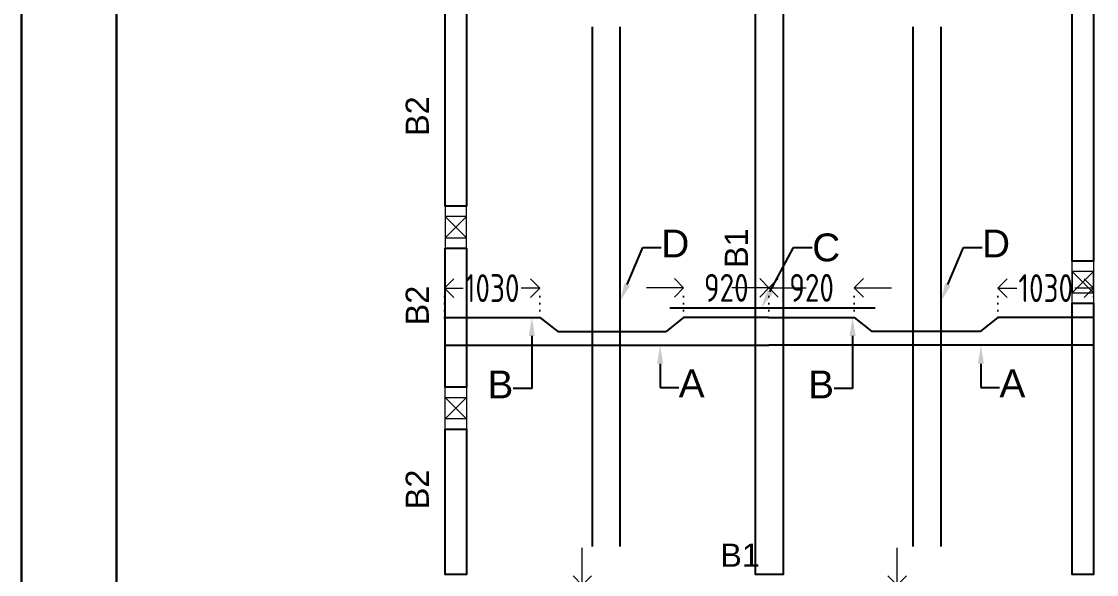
# Model space of a CAD drawing. Header units: inches. Extents: x -605 to 2991212, y -2872845 to 0.
# Drawn here: x 2800878 to 2812471, y -2089474 to -2083516 of the extents above; entities that cross this region are included whole.
import ezdxf
from ezdxf import colors
from ezdxf.entities.mleader import LeaderData, LeaderLine
from ezdxf.enums import TextEntityAlignment as Align
from ezdxf.math import Vec2, Vec3

# ---------------------------------------------------------------- set-up
doc = ezdxf.new("R2010")
doc.units = ezdxf.units.IN
doc.header["$LTSCALE"] = 600
doc.header["$MEASUREMENT"] = 0
doc.linetypes.add('DOT2', pattern=[0.125, 0, -0.125])
for name, color, linetype, lineweight in [('PV_MASONRY', 10, 'Continuous', 0), ('rDIMension', 1, 'Continuous', 18), ('rRCC 2', 40, 'Continuous', 15), ('rREINF 1', 1, 'Continuous', 25), ('rSHEET', 2, 'Continuous', 30)]:
    doc.layers.add(name, color=color, linetype=linetype, lineweight=lineweight)
doc.styles.add('DIM', font='geniso.shx', dxfattribs={"width": 0.85})
doc.styles.get("Standard").update_dxf_attribs({"font": 'arial.ttf'})
doc.dimstyles.new('ST-100', dxfattribs={"dimscale": 100, "dimtxt": 2.5, "dimasz": 2, "dimexe": 0.18, "dimexo": 0.0625, "dimgap": 0.2, "dimtad": 0, "dimdec": 0, "dimzin": 0, "dimdsep": 46, "dimtxsty": 'DIM', "dimblk": 'OPEN90', "dimcen": 0.09, "dimclrd": 256, "dimclrt": 7, "dimadec": 0, "dimazin": 0, "dimtfac": 1, "dimtdec": 0, "dimtofl": 0, "dimtmove": 0, "dimatfit": 3, "dimldrblk": 'OPEN90', "dimfxl": 1, "dimtolj": 1, "dimtzin": 0, "dimlwd": -1, "dimarcsym": 0})

# ---------------------------------------------------------------- blocks, each defined once
blk = doc.blocks.new('_Open90')
at = {"color": 0, "linetype": 'ByBlock', "lineweight": -2}
for p, q in [((0, 0), (-1, 0)), ((-0.5, 0.5), (0, 0)), ((0, 0), (-0.5, -0.5))]:
    blk.add_line(p, q, dxfattribs=at)
blk = doc.blocks.new('*D84')
at = {"layer": 'Defpoints', "color": 0, "linetype": 'ByBlock', "transparency": 16777216}
for p in [(2806469, -2086389), (2805439, -2086705), (2806469, -2086705)]:
    blk.add_point(p, dxfattribs=at)
at = {"layer": 'rDIMension', "color": 0, "linetype": 'DOT2', "lineweight": -2, "transparency": 16777216}
for p, q in [((2805439, -2086705), (2805439, -2086389)), ((2806469, -2086705), (2806469, -2086389))]:
    blk.add_line(p, q, dxfattribs=at)
at = {"layer": 'rDIMension', "transparency": 16777216}
for p, q in [((2805639, -2086389), (2805641, -2086389)), ((2806269, -2086389), (2806267, -2086389))]:
    blk.add_line(p, q, dxfattribs=at)
at = {"layer": 'rDIMension', "linetype": 'ByBlock', "transparency": 16777216, "xscale": 200, "yscale": 200, "zscale": 200, "rotation": 180}
blk.add_blockref('_Open90', (2805439, -2086389), dxfattribs=at)
at = {"layer": 'rDIMension', "linetype": 'ByBlock', "transparency": 16777216, "xscale": 200, "yscale": 200, "zscale": 200}
blk.add_blockref('_Open90', (2806469, -2086389), dxfattribs=at)
at = {"layer": 'rDIMension', "color": 7, "linetype": 'ByBlock', "transparency": 16777216, "insert": (2805954, -2086389), "char_height": 300, "attachment_point": 5, "style": 'DIM'}
blk.add_mtext('\\A1;1030', dxfattribs=at)
blk = doc.blocks.new('*D85')
at = {"layer": 'Defpoints', "color": 0, "linetype": 'ByBlock', "transparency": 16777216}
for p in [(2808939, -2086386), (2808019, -2086705), (2808939, -2086705)]:
    blk.add_point(p, dxfattribs=at)
at = {"layer": 'rDIMension', "transparency": 16777216}
for p, q in [((2807819, -2086386), (2807619, -2086386)), ((2809139, -2086386), (2809339, -2086386))]:
    blk.add_line(p, q, dxfattribs=at)
at = {"layer": 'rDIMension', "color": 0, "linetype": 'DOT2', "lineweight": -2, "transparency": 16777216}
for p, q in [((2808019, -2086705), (2808019, -2086386)), ((2808939, -2086705), (2808939, -2086386))]:
    blk.add_line(p, q, dxfattribs=at)
at = {"layer": 'rDIMension', "linetype": 'ByBlock', "transparency": 16777216, "xscale": 200, "yscale": 200, "zscale": 200}
blk.add_blockref('_Open90', (2808019, -2086386), dxfattribs=at)
at = {"layer": 'rDIMension', "linetype": 'ByBlock', "transparency": 16777216, "xscale": 200, "yscale": 200, "zscale": 200, "rotation": 180}
blk.add_blockref('_Open90', (2808939, -2086386), dxfattribs=at)
at = {"layer": 'rDIMension', "color": 7, "linetype": 'ByBlock', "transparency": 16777216, "insert": (2808479, -2086386), "char_height": 300, "attachment_point": 5, "style": 'DIM'}
blk.add_mtext('\\A1;920', dxfattribs=at)
blk = doc.blocks.new('*D86')
at = {"layer": 'Defpoints', "color": 0, "linetype": 'ByBlock', "transparency": 16777216}
for p in [(2811409, -2086389), (2811409, -2086705), (2812439, -2086705)]:
    blk.add_point(p, dxfattribs=at)
at = {"layer": 'rDIMension', "color": 0, "linetype": 'DOT2', "lineweight": -2, "transparency": 16777216}
for p, q in [((2811409, -2086705), (2811409, -2086389)), ((2812439, -2086705), (2812439, -2086389))]:
    blk.add_line(p, q, dxfattribs=at)
at = {"layer": 'rDIMension', "transparency": 16777216}
for p, q in [((2811609, -2086389), (2811611, -2086389)), ((2812239, -2086389), (2812237, -2086389))]:
    blk.add_line(p, q, dxfattribs=at)
at = {"layer": 'rDIMension', "linetype": 'ByBlock', "transparency": 16777216, "xscale": 200, "yscale": 200, "zscale": 200, "rotation": 180}
blk.add_blockref('_Open90', (2811409, -2086389), dxfattribs=at)
at = {"layer": 'rDIMension', "linetype": 'ByBlock', "transparency": 16777216, "xscale": 200, "yscale": 200, "zscale": 200}
blk.add_blockref('_Open90', (2812439, -2086389), dxfattribs=at)
at = {"layer": 'rDIMension', "color": 7, "linetype": 'ByBlock', "transparency": 16777216, "insert": (2811924, -2086389), "char_height": 300, "attachment_point": 5, "style": 'DIM'}
blk.add_mtext('\\A1;1030', dxfattribs=at)
blk = doc.blocks.new('*D87')
at = {"layer": 'Defpoints', "color": 0, "linetype": 'ByBlock', "transparency": 16777216}
for p in [(2808939, -2086386), (2808939, -2086705), (2809859, -2086705)]:
    blk.add_point(p, dxfattribs=at)
at = {"layer": 'rDIMension', "transparency": 16777216}
for p, q in [((2808739, -2086386), (2808539, -2086386)), ((2810059, -2086386), (2810259, -2086386))]:
    blk.add_line(p, q, dxfattribs=at)
at = {"layer": 'rDIMension', "color": 0, "linetype": 'DOT2', "lineweight": -2, "transparency": 16777216}
for p, q in [((2808939, -2086705), (2808939, -2086386)), ((2809859, -2086705), (2809859, -2086386))]:
    blk.add_line(p, q, dxfattribs=at)
at = {"layer": 'rDIMension', "linetype": 'ByBlock', "transparency": 16777216, "xscale": 200, "yscale": 200, "zscale": 200}
blk.add_blockref('_Open90', (2808939, -2086386), dxfattribs=at)
at = {"layer": 'rDIMension', "linetype": 'ByBlock', "transparency": 16777216, "xscale": 200, "yscale": 200, "zscale": 200, "rotation": 180}
blk.add_blockref('_Open90', (2809859, -2086386), dxfattribs=at)
at = {"layer": 'rDIMension', "color": 7, "linetype": 'ByBlock', "transparency": 16777216, "insert": (2809399, -2086386), "char_height": 300, "attachment_point": 5, "style": 'DIM'}
blk.add_mtext('\\A1;920', dxfattribs=at)
blk = doc.blocks.new('*D222')
at = {"layer": 'Defpoints', "color": 0, "linetype": 'ByBlock', "transparency": 16777216}
for p in [(2806926, -2089589), (2807246, -2089589), (2807246, -2090629)]:
    blk.add_point(p, dxfattribs=at)
at = {"layer": 'rDIMension', "transparency": 16777216}
for p, q in [((2806926, -2089389), (2806926, -2089189)), ((2806926, -2090829), (2806926, -2091029))]:
    blk.add_line(p, q, dxfattribs=at)
at = {"layer": 'rDIMension', "color": 0, "linetype": 'DOT2', "lineweight": -2, "transparency": 16777216}
for p, q in [((2807246, -2089589), (2806926, -2089589)), ((2807246, -2090629), (2806926, -2090629))]:
    blk.add_line(p, q, dxfattribs=at)
at = {"layer": 'rDIMension', "linetype": 'ByBlock', "transparency": 16777216, "xscale": 200, "yscale": 200, "zscale": 200}
for p, rotation in [((2806926, -2089589), 270), ((2806926, -2090629), 90)]:
    blk.add_blockref('_Open90', p, dxfattribs=dict(at, rotation=rotation))
at = {"layer": 'rDIMension', "color": 7, "linetype": 'ByBlock', "transparency": 16777216, "insert": (2806926, -2090228), "char_height": 300, "attachment_point": 5, "rotation": 90, "style": 'DIM'}
blk.add_mtext('\\A1;1040', dxfattribs=at)
blk = doc.blocks.new('*D224')
at = {"layer": 'Defpoints', "color": 0, "linetype": 'ByBlock', "transparency": 16777216}
for p in [(2810322, -2089589), (2810642, -2089589), (2810642, -2090629)]:
    blk.add_point(p, dxfattribs=at)
at = {"layer": 'rDIMension', "transparency": 16777216}
for p, q in [((2810322, -2089389), (2810322, -2089189)), ((2810322, -2090829), (2810322, -2091029))]:
    blk.add_line(p, q, dxfattribs=at)
at = {"layer": 'rDIMension', "color": 0, "linetype": 'DOT2', "lineweight": -2, "transparency": 16777216}
for p, q in [((2810642, -2089589), (2810322, -2089589)), ((2810642, -2090629), (2810322, -2090629))]:
    blk.add_line(p, q, dxfattribs=at)
at = {"layer": 'rDIMension', "linetype": 'ByBlock', "transparency": 16777216, "xscale": 200, "yscale": 200, "zscale": 200}
for p, rotation in [((2810322, -2089589), 270), ((2810322, -2090629), 90)]:
    blk.add_blockref('_Open90', p, dxfattribs=dict(at, rotation=rotation))
at = {"layer": 'rDIMension', "color": 7, "linetype": 'ByBlock', "transparency": 16777216, "insert": (2810322, -2090228), "char_height": 300, "attachment_point": 5, "rotation": 90, "style": 'DIM'}
blk.add_mtext('\\A1;1040', dxfattribs=at)

msp = doc.modelspace()

# ---------------------------------------------------------------- linework, layer by layer
at = {"color": 1, "linetype": 'ByBlock'}
for points in [[(2805446.8, -2083174.4), (2805676.8, -2083174.4), (2805676.8, -2085506.8), (2805446.8, -2085506.8)], [(2808792.8, -2083174.4), (2809092.8, -2083174.4), (2809092.8, -2089474.4), (2808792.8, -2089474.4)], [(2812208.9, -2083174.4), (2812438.9, -2083174.4), (2812438.9, -2086099.4), (2812208.9, -2086099.4)], [(2805446.8, -2085956.8), (2805676.8, -2085956.8), (2805676.8, -2087456.8), (2805446.8, -2087456.8)], [(2812208.9, -2086549.4), (2812438.9, -2086549.4), (2812438.9, -2089474.4), (2812208.9, -2089474.4)], [(2805446.8, -2087907), (2805675.6, -2087907), (2805675.6, -2089474.4), (2805446.8, -2089474.4)]]:
    msp.add_lwpolyline(points, close=True, dxfattribs=at)
at = {"color": 4, "linetype": 'ByBlock'}
for points in [[(2807032.4, -2083573.1), (2807032.4, -2089173.9)], [(2807332.4, -2083573.1), (2807332.4, -2089173.9)], [(2810491.2, -2083573.1), (2810491.2, -2089173.9)], [(2810791.2, -2083573.1), (2810791.2, -2089173.9)], [(2810086.1, -2086604.6), (2807869.6, -2086604.6)], [(2805438.9, -2086704.6), (2806468.9, -2086704.6), (2806662.1, -2086854.6)], [(2808938.9, -2086704.6), (2808018.9, -2086704.6), (2807830.6, -2086854.6)], [(2808938.9, -2086704.6), (2809858.9, -2086704.6), (2810047.1, -2086854.6)], [(2812438.9, -2086704.6), (2811408.9, -2086704.6), (2811215.6, -2086854.6)], [(2806662.1, -2086854.6), (2807830.6, -2086854.6)], [(2811215.6, -2086854.6), (2810047.1, -2086854.6)], [(2805438.9, -2087004.6), (2808938.9, -2087004.6)], [(2812438.9, -2087004.6), (2808938.9, -2087004.6)]]:
    msp.add_lwpolyline(points, dxfattribs=at)
at = {"layer": 'PV_MASONRY'}
for p, q in [((2805676.7, -2085956.8), (2805446.8, -2085956.8)), ((2805676.8, -2087456.8), (2805446.8, -2087456.8))]:
    msp.add_line(p, q, dxfattribs=at)
at = {"layer": 'rRCC 2', "color": 6}
for p, q in [((2805676.8, -2085846.8), (2805446.8, -2085616.8)), ((2805446.8, -2085846.8), (2805676.8, -2085616.8)), ((2812438.9, -2086439.4), (2812208.9, -2086209.4)), ((2812208.9, -2086439.4), (2812438.9, -2086209.4)), ((2805676.8, -2087567), (2805446.8, -2087797)), ((2805446.8, -2087567), (2805676.8, -2087797))]:
    msp.add_line(p, q, dxfattribs=at)
for points in [[(2805446.8, -2085956.8), (2805676.8, -2085956.8), (2805676.8, -2085506.8), (2805446.8, -2085506.8)], [(2805676.8, -2085846.8), (2805676.8, -2085616.8), (2805446.8, -2085616.8), (2805446.8, -2085846.8)], [(2812208.9, -2086099.4), (2812438.9, -2086099.4), (2812438.9, -2086549.4), (2812208.9, -2086549.4)], [(2812438.9, -2086439.4), (2812438.9, -2086209.4), (2812208.9, -2086209.4), (2812208.9, -2086439.4)], [(2805446.8, -2087457), (2805676.8, -2087457), (2805676.8, -2087907), (2805446.8, -2087907)], [(2805676.8, -2087567), (2805676.8, -2087797), (2805446.8, -2087797), (2805446.8, -2087567)]]:
    msp.add_lwpolyline(points, close=True, dxfattribs=at)
at = {"layer": 'rSHEET'}
msp.add_lwpolyline([(2877048.1, -2153550.4), (2877048.1, -2045824.8), (2800878.4, -2045824.8), (2800878.4, -2153550.4)], close=True, dxfattribs=at)
msp.add_lwpolyline([(2876024.1, -2151755), (2876024.1, -2047620.3, 0.4142136), (2875254.6, -2046850.8), (2802671.9, -2046850.8, 0.4142136), (2801902.5, -2047620.3), (2801902.5, -2151755, 0.4142136), (2802671.9, -2152524.4), (2875254.6, -2152524.4, 0.4142136)], format="xyb", close=True, dxfattribs=at)

# ---------------------------------------------------------------- texts
at = {"layer": 'rRCC 2'}
for s, p in [('B2', (2805146.2, -2084536)), ('B1', (2808587.5, -2085957.8)), ('B2', (2805146.2, -2086577)), ('B2', (2805146.2, -2088558))]:
    msp.add_text(s, height=250, rotation=90, dxfattribs=at).set_placement(p, align=Align.MIDDLE_CENTER)
msp.add_text('B1', height=250, dxfattribs=at).set_placement((2808627.5, -2089266.5), align=Align.MIDDLE_CENTER)

# ---------------------------------------------------------------- dimensions: what is measured, and where the dimension line sits
at = {"layer": 'rDIMension', "color": 1, "linetype": 'ByBlock'}
dim = msp.add_linear_dim(base=(2806468.9, -2086388.9), p1=(2805438.9, -2086704.6), p2=(2806468.9, -2086704.6), dimstyle='ST-100', override={"dimtxt": 3, "dimasz": 2, "dimexe": 0, "dimexo": 0, "dimtmove": 1, "dimfxl": 1.25, "dimtfillclr": 256, "dimarcsym": 2}, dxfattribs=at)
dim.commit()
dim.dimension.update_dxf_attribs({"geometry": '*D84', "text_midpoint": (2805953.9, -2086388.9), "dimtype": 160})
dim = msp.add_linear_dim(base=(2808938.9, -2086386.2), p1=(2808018.9, -2086704.6), p2=(2808938.9, -2086704.6), dimstyle='ST-100', override={"dimtxt": 3, "dimexe": 0, "dimexo": 0, "dimtmove": 1, "dimfxl": 1.25, "dimtfillclr": 256, "dimarcsym": 2}, dxfattribs=at)
dim.commit()
dim.dimension.update_dxf_attribs({"geometry": '*D85', "text_midpoint": (2808478.9, -2086386.2)})
dim = msp.add_linear_dim(base=(2808938.9, -2086386.2), p1=(2809858.9, -2086704.6), p2=(2808938.9, -2086704.6), angle=180, dimstyle='ST-100', override={"dimtxt": 3, "dimexe": 0, "dimexo": 0, "dimtmove": 1, "dimfxl": 1.25, "dimtfillclr": 256, "dimarcsym": 2}, dxfattribs=at)
dim.commit()
dim.dimension.update_dxf_attribs({"geometry": '*D87', "text_midpoint": (2809398.9, -2086386.2)})
for base, p1, p2, angle, override, picture, middle in [((2811408.9, -2086388.9), (2812438.9, -2086704.6), (2811408.9, -2086704.6), 180, {"dimtxt": 3, "dimasz": 2, "dimexe": 0, "dimexo": 0, "dimtmove": 1, "dimfxl": 1.25, "dimtfillclr": 256, "dimarcsym": 2}, '*D86', (2811923.9, -2086388.9)), ((2806925.7, -2089589.4), (2807246.4, -2090629.4), (2807246.4, -2089589.4), 90, {"dimtxt": 3, "dimexe": 0, "dimexo": 0, "dimtmove": 1, "dimfxl": 1.25, "dimtfillclr": 256, "dimarcsym": 2}, '*D222', (2806925.7, -2090228.3)), ((2810321.5, -2089589.4), (2810642.2, -2090629.4), (2810642.2, -2089589.4), 90, {"dimtxt": 3, "dimexe": 0, "dimexo": 0, "dimtmove": 1, "dimfxl": 1.25, "dimtfillclr": 256, "dimarcsym": 2}, '*D224', (2810321.5, -2090228.3))]:
    dim = msp.add_linear_dim(base=base, p1=p1, p2=p2, angle=angle, dimstyle='ST-100', override=override, dxfattribs=at)
    dim.commit()
    dim.dimension.update_dxf_attribs({"geometry": picture, "text_midpoint": middle, "dimtype": 160})

# ---------------------------------------------------------------- leaders
at = {"layer": 'rREINF 1', "color": 3, "linetype": 'ByBlock'}
ml = msp.add_multileader_mtext('Standard', dxfattribs=at)
ml.set_content('D', color=3)
ml.set_leader_properties()
ml.build(insert=Vec2(0, 0))
ml.multileader.update_dxf_attribs({"text_top_attachment_type": 0, "text_bottom_attachment_type": 0, "dogleg_length": 200, "arrow_head_size": 200})
ctx = ml.context
ctx.base_point, ctx.char_height, ctx.arrow_head_size, ctx.landing_gap_size, ctx.plane_origin = Vec3(2807777.7, -2085952.7), 300, 200, 0.09, Vec3(2806962.1, -2086855.2)
notes = []
notes.append((ctx, [(0, (1, 1, 0), (2807577.7, -2085952.7), (1, 0), 200, [(0, [(2807332.4, -2086534.1)], 256, [])])]))
ctx.mtext.insert, ctx.mtext.flow_direction = Vec3(2807777.8, -2085758.3), 5
ml = msp.add_multileader_mtext('Standard', dxfattribs=at)
ml.set_content('C', color=3)
ml.set_leader_properties()
ml.build(insert=Vec2(0, 0))
ml.multileader.update_dxf_attribs({"text_top_attachment_type": 0, "text_bottom_attachment_type": 0, "dogleg_length": 200, "arrow_head_size": 200})
ctx = ml.context
ctx.base_point, ctx.char_height, ctx.arrow_head_size, ctx.landing_gap_size, ctx.plane_origin = Vec3(2809405.2, -2085952.7), 300, 200, 0.09, Vec3(2808434.3, -2086855.2)
notes.append((ctx, [(0, (1, 1, 0), (2809205.2, -2085952.7), (1, 0), 200, [(0, [(2808855.7, -2086604.6)], 256, [])])]))
ctx.mtext.insert, ctx.mtext.flow_direction = Vec3(2809405.3, -2085800.2), 5
ml = msp.add_multileader_mtext('Standard', dxfattribs=at)
ml.set_content('D', color=3)
ml.set_leader_properties()
ml.build(insert=Vec2(0, 0))
ml.multileader.update_dxf_attribs({"text_top_attachment_type": 0, "text_bottom_attachment_type": 0, "dogleg_length": 200, "arrow_head_size": 200})
ctx = ml.context
ctx.base_point, ctx.char_height, ctx.arrow_head_size, ctx.landing_gap_size, ctx.plane_origin = Vec3(2811236.6, -2085952.7), 300, 200, 0.09, Vec3(2810421, -2086855.2)
notes.append((ctx, [(0, (1, 1, 0), (2811036.6, -2085952.7), (1, 0), 200, [(0, [(2810791.2, -2086534.1)], 256, [])])]))
ctx.mtext.insert, ctx.mtext.flow_direction = Vec3(2811236.7, -2085758.3), 5
ml = msp.add_multileader_mtext('Standard', dxfattribs=at)
ml.set_content('B', color=3)
ml.set_leader_properties()
ml.build(insert=Vec2(0, 0))
ml.multileader.update_dxf_attribs({"text_top_attachment_type": 0, "text_bottom_attachment_type": 0, "dogleg_length": 200, "arrow_head_size": 200})
ctx = ml.context
ctx.base_point, ctx.char_height, ctx.arrow_head_size, ctx.landing_gap_size, ctx.plane_origin = Vec3(2805955.3, -2087471), 300, 200, 0.09, Vec3(2806416.2, -2086877.8)
ctx.text_align_type = 2
notes.append((ctx, [(0, (1, 1, 0), (2806382, -2087471), (-1, 0), 200, [(0, [(2806382, -2086704.6)], 256, [])])]))
ctx.mtext.insert, ctx.mtext.alignment, ctx.mtext.flow_direction = Vec3(2806181.9, -2087276.6), 3, 5
ml = msp.add_multileader_mtext('Standard', dxfattribs=at)
ml.set_content('B', color=3)
ml.set_leader_properties()
ml.build(insert=Vec2(0, 0))
ml.multileader.update_dxf_attribs({"text_top_attachment_type": 0, "text_bottom_attachment_type": 0, "dogleg_length": 200, "arrow_head_size": 200})
ctx = ml.context
ctx.base_point, ctx.char_height, ctx.arrow_head_size, ctx.landing_gap_size, ctx.plane_origin = Vec3(2809414.1, -2087471), 300, 200, 0.09, Vec3(2809875, -2086877.8)
ctx.text_align_type = 2
notes.append((ctx, [(0, (1, 1, 0), (2809840.9, -2087471), (-1, 0), 200, [(0, [(2809840.9, -2086704.6)], 256, [])])]))
ctx.mtext.insert, ctx.mtext.alignment, ctx.mtext.flow_direction = Vec3(2809640.8, -2087276.6), 3, 5
ml = msp.add_multileader_mtext('Standard', dxfattribs=at)
ml.set_content('A', color=3)
ml.set_leader_properties()
ml.build(insert=Vec2(0, 0))
ml.multileader.update_dxf_attribs({"text_top_attachment_type": 0, "text_bottom_attachment_type": 0, "dogleg_length": 200, "arrow_head_size": 200})
ctx = ml.context
ctx.base_point, ctx.char_height, ctx.arrow_head_size, ctx.landing_gap_size, ctx.plane_origin = Vec3(2807966, -2087459.8), 300, 200, 0.09, Vec3(2807919.4, -2086866.6)
notes.append((ctx, [(0, (1, 1, 0), (2807766, -2087459.8), (1, 0), 200, [(0, [(2807766, -2087004.6)], 256, [])])]))
ctx.mtext.insert, ctx.mtext.flow_direction = Vec3(2807966.1, -2087265.4), 5
ml = msp.add_multileader_mtext('Standard', dxfattribs=at)
ml.set_content('A', color=3)
ml.set_leader_properties()
ml.build(insert=Vec2(0, 0))
ml.multileader.update_dxf_attribs({"text_top_attachment_type": 0, "text_bottom_attachment_type": 0, "dogleg_length": 200, "arrow_head_size": 200})
ctx = ml.context
ctx.base_point, ctx.char_height, ctx.arrow_head_size, ctx.landing_gap_size, ctx.plane_origin = Vec3(2811424.8, -2087459.8), 300, 200, 0.09, Vec3(2811378.2, -2086866.6)
notes.append((ctx, [(0, (1, 1, 0), (2811224.8, -2087459.8), (1, 0), 200, [(0, [(2811224.8, -2087004.6)], 256, [])])]))
ctx.mtext.insert, ctx.mtext.flow_direction = Vec3(2811424.9, -2087265.4), 5
for ctx, leaders in notes:
    for number, flags, end, landing, length, lines in leaders:
        leader = LeaderData()
        leader.index, (leader.has_last_leader_line, leader.has_dogleg_vector, leader.attachment_direction) = number, flags
        leader.last_leader_point, leader.dogleg_vector, leader.dogleg_length = Vec3(end), Vec3(landing), length
        for number, points, colour, breaks in lines:
            line = LeaderLine()
            line.index, line.vertices, line.color, line.breaks = number, Vec3.list(points), colors.encode_raw_color(colour), breaks
            leader.lines.append(line)
        ctx.leaders.append(leader)

doc.saveas('drawing.dxf')
